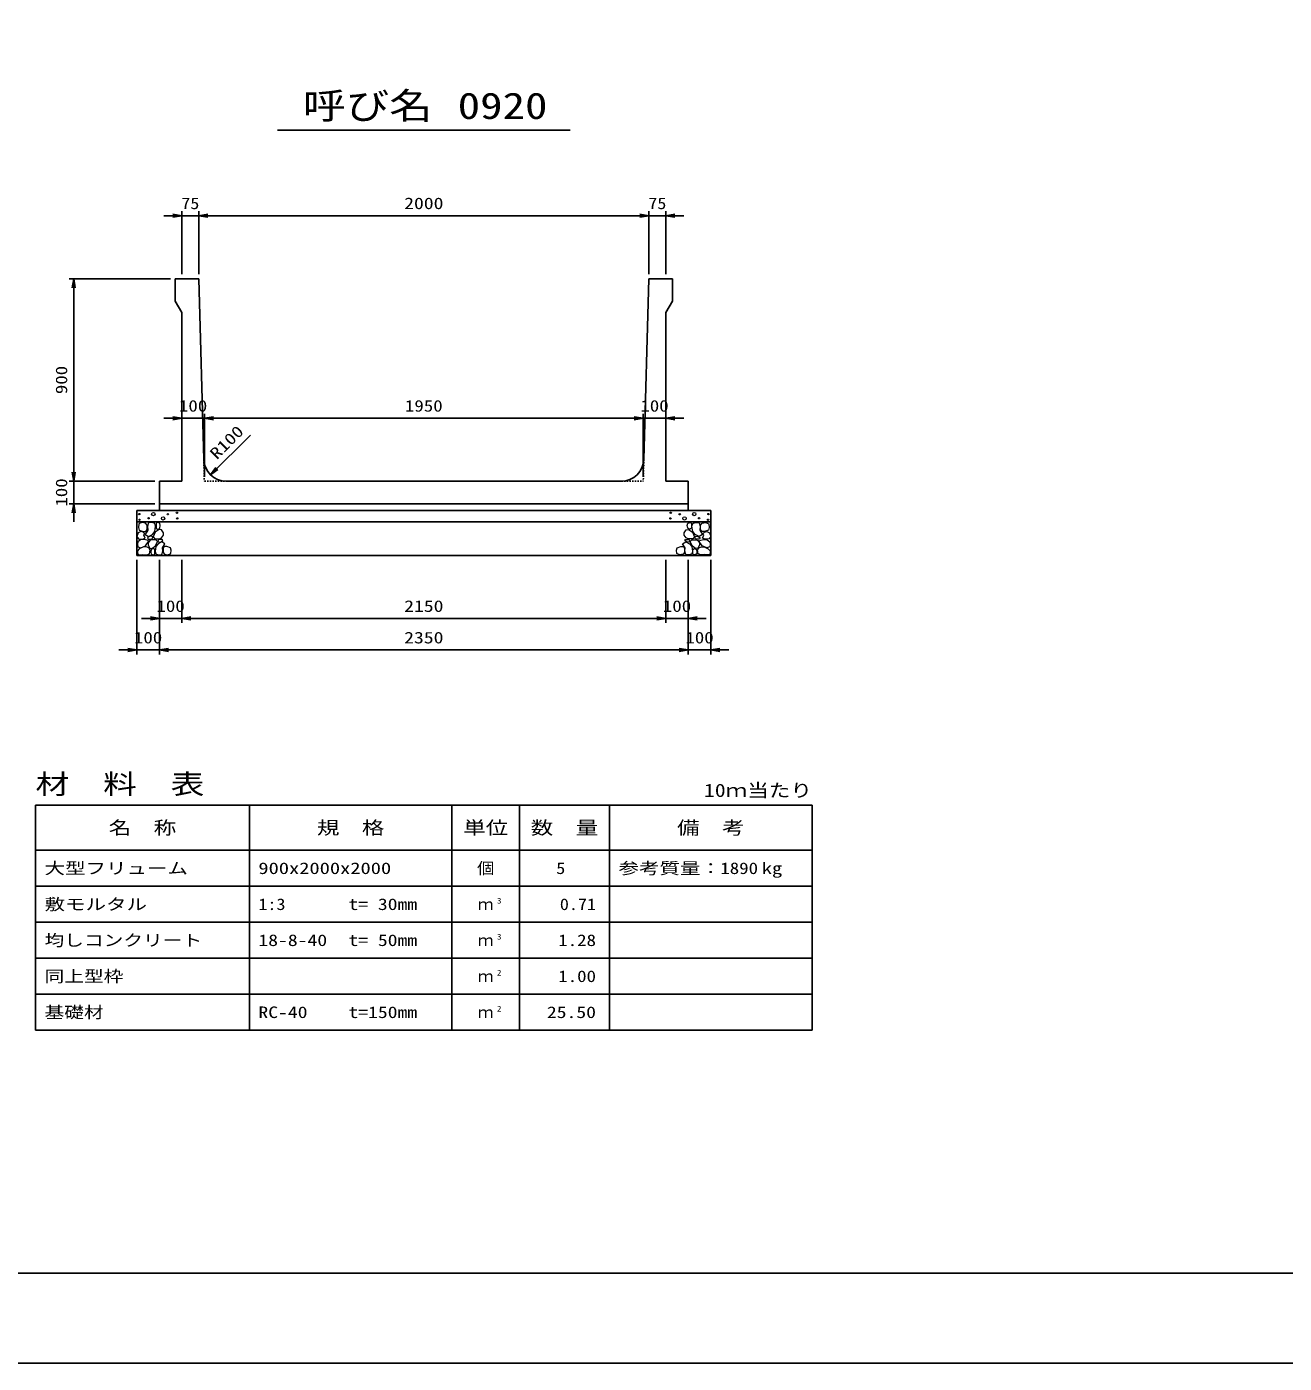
# Model space of a CAD drawing. Units: millimetres at full size. Extents: x 0 to 16820, y 0 to 11880.
# Drawn here: x 5646 to 11233, y 0 to 5940 of the extents above; entities that cross this region are included whole.
import ezdxf
from ezdxf.enums import TextEntityAlignment as Align

# ---------------------------------------------------------------- set-up
doc = ezdxf.new("R2010")
doc.units = ezdxf.units.MM
doc.linetypes.add('DASHED_SPACED', pattern=[12, 6, -6])
for name, color, linetype, lineweight in [('0_2', 7, 'Continuous', 25), ('D-DCR-HCHn', 4, 'Continuous', 9), ('D-MTR-FRAM', 7, 'Continuous', 25), ('D-MTR-LINE', 7, 'Continuous', 25), ('D-STR-DIM', 7, 'Continuous', 25), ('D-STR-STRn', 1, 'Continuous', 25), ('D-TTL', 2, 'Continuous', 25), ('D-TTL-TXT', 7, 'Continuous', 25)]:
    doc.layers.add(name, color=color, linetype=linetype, lineweight=lineweight)
doc.layers.add('D-MTR', color=7, linetype='Continuous')
doc.layers.add('D-MTR-TXT', color=7, linetype='Continuous')
doc.styles.add('ＭＳ ゴシック', font='')
doc.styles.get('ＭＳ ゴシック').set_extended_font_data('MS Gothic')

# ---------------------------------------------------------------- blocks, each defined once
blk = doc.blocks.new('open_arrow')
at = {"color": 0, "linetype": 'Continuous', "lineweight": -2}
blk.add_lwpolyline([(7.5, 1.25), (0, 0), (7.5, -1.25)], dxfattribs=at)

msp = doc.modelspace()

# ---------------------------------------------------------------- linework, layer by layer
at = {"layer": '0_2'}
for p, q in [((6235, 3570), (6235, 3290)), ((6335, 3570), (6335, 3290)), ((6335, 3570), (6335, 3290)), ((8485, 3570), (8485, 3290)), ((6155, 3310), (6415, 3310)), ((6335, 3310), (8485, 3310))]:
    msp.add_line(p, q, dxfattribs=at)
at = {"layer": 'D-DCR-HCHn'}
for points in [[(6140.46, 3690.356), (6135.26, 3674.753), (6142.194, 3664.352), (6159.53, 3662.618), (6171.366, 3667.699), (6166.464, 3679.954), (6169.932, 3686.889), (6162.997, 3693.823), (6152.596, 3697.29)], [(6173.399, 3733.696), (6157.796, 3737.163), (6143.928, 3730.228), (6142.194, 3714.626), (6145.661, 3702.491), (6162.997, 3697.29), (6175.132, 3697.29), (6180.333, 3705.958), (6180.333, 3725.028)], [(6187.267, 3735.429), (6182.067, 3719.827), (6183.8, 3702.491), (6171.665, 3683.421), (6187.267, 3674.753), (6204.603, 3683.421), (6215.005, 3697.29), (6218.472, 3719.827), (6215.005, 3731.962), (6204.603, 3737.163)], [(6216.739, 3693.823), (6208.071, 3673.02), (6215.005, 3664.352), (6235.808, 3664.352), (6244.476, 3667.819), (6253.144, 3679.954), (6253.144, 3690.356), (6244.476, 3704.224), (6234.074, 3705.958)], [(6220.206, 3731.962), (6220.206, 3711.159), (6228.874, 3705.958), (6237.542, 3711.159), (6239.275, 3723.294), (6237.542, 3733.696), (6225.407, 3737.163)], [(8603.261, 3693.823), (8611.929, 3673.02), (8604.995, 3664.352), (8584.192, 3664.352), (8575.524, 3667.819), (8566.856, 3679.954), (8566.856, 3690.356), (8575.524, 3704.224), (8585.926, 3705.958)], [(8599.794, 3731.962), (8599.794, 3711.159), (8591.126, 3705.958), (8582.458, 3711.159), (8580.725, 3723.294), (8582.458, 3733.696), (8594.593, 3737.163)], [(8632.733, 3735.429), (8637.933, 3719.827), (8636.2, 3702.491), (8648.335, 3683.421), (8632.733, 3674.753), (8615.397, 3683.421), (8604.995, 3697.29), (8601.528, 3719.827), (8604.995, 3731.962), (8615.397, 3737.163)], [(8646.601, 3733.696), (8662.204, 3737.163), (8676.072, 3730.228), (8677.806, 3714.626), (8674.339, 3702.491), (8657.003, 3697.29), (8644.868, 3697.29), (8639.667, 3705.958), (8639.667, 3725.028)], [(8679.54, 3690.356), (8684.74, 3674.753), (8677.806, 3664.352), (8660.47, 3662.618), (8648.634, 3667.699), (8653.536, 3679.954), (8650.068, 3686.889), (8657.003, 3693.823), (8667.404, 3697.29)], [(6173.366, 3632.757), (6186.208, 3652.019), (6184.603, 3656.834), (6166.946, 3661.65), (6150.894, 3660.045), (6139.658, 3650.414), (6138.052, 3639.177), (6139.658, 3627.941), (6152.499, 3624.731)], [(6179.787, 3592.627), (6191.023, 3597.443), (6194.234, 3613.494), (6187.813, 3624.731), (6176.577, 3627.941), (6162.13, 3626.336), (6146.078, 3619.915), (6138.052, 3610.284), (6138.052, 3599.048), (6142.868, 3592.627), (6162.13, 3594.232)], [(6190.735, 3674.753), (6182.067, 3667.819), (6185.534, 3662.618), (6197.669, 3662.618), (6202.87, 3664.352), (6206.337, 3671.286), (6201.136, 3676.487)], [(6218.311, 3632.757), (6226.337, 3652.019), (6219.916, 3660.045), (6200.654, 3660.045), (6192.628, 3656.834), (6184.603, 3645.598), (6184.603, 3635.967), (6192.628, 3623.125), (6202.259, 3621.52)], [(6245.599, 3594.232), (6250.415, 3608.679), (6248.81, 3624.731), (6260.046, 3642.388), (6245.599, 3650.414), (6229.548, 3642.388), (6219.916, 3629.546), (6216.706, 3608.679), (6219.916, 3597.443), (6229.548, 3592.627)], [(6242.389, 3650.414), (6250.415, 3656.834), (6247.204, 3661.65), (6235.968, 3661.65), (6231.153, 3660.045), (6227.942, 3653.624), (6232.758, 3648.808)], [(6258.441, 3595.837), (6272.887, 3592.627), (6285.729, 3599.048), (6287.334, 3613.494), (6284.124, 3624.731), (6268.072, 3629.546), (6256.836, 3629.546), (6252.02, 3621.52), (6252.02, 3603.863)], [(8561.559, 3595.837), (8547.113, 3592.627), (8534.271, 3599.048), (8532.666, 3613.494), (8535.876, 3624.731), (8551.928, 3629.546), (8563.164, 3629.546), (8567.98, 3621.52), (8567.98, 3603.863)], [(8574.401, 3594.232), (8569.585, 3608.679), (8571.19, 3624.731), (8559.954, 3642.388), (8574.401, 3650.414), (8590.452, 3642.388), (8600.084, 3629.546), (8603.294, 3608.679), (8600.084, 3597.443), (8590.452, 3592.627)], [(8577.611, 3650.414), (8569.585, 3656.834), (8572.796, 3661.65), (8584.032, 3661.65), (8588.847, 3660.045), (8592.058, 3653.624), (8587.242, 3648.808)], [(8601.689, 3632.757), (8593.663, 3652.019), (8600.084, 3660.045), (8619.346, 3660.045), (8627.372, 3656.834), (8635.397, 3645.598), (8635.397, 3635.967), (8627.372, 3623.125), (8617.741, 3621.52)], [(8629.265, 3674.753), (8637.933, 3667.819), (8634.466, 3662.618), (8622.331, 3662.618), (8617.13, 3664.352), (8613.663, 3671.286), (8618.864, 3676.487)], [(8640.213, 3592.627), (8628.977, 3597.443), (8625.766, 3613.494), (8632.187, 3624.731), (8643.423, 3627.941), (8657.87, 3626.336), (8673.922, 3619.915), (8681.948, 3610.284), (8681.948, 3599.048), (8677.132, 3592.627), (8657.87, 3594.232)], [(8646.634, 3632.757), (8633.792, 3652.019), (8635.397, 3656.834), (8653.054, 3661.65), (8669.106, 3660.045), (8680.342, 3650.414), (8681.948, 3639.177), (8680.342, 3627.941), (8667.501, 3624.731)], [(6215.101, 3597.443), (6215.101, 3616.705), (6207.075, 3621.52), (6199.049, 3616.705), (6197.444, 3605.469), (6199.049, 3595.837), (6210.285, 3592.627)], [(8604.899, 3597.443), (8604.899, 3616.705), (8612.925, 3621.52), (8620.951, 3616.705), (8622.556, 3605.469), (8620.951, 3595.837), (8609.715, 3592.627)]]:
    msp.add_lwpolyline(points, close=True, dxfattribs=at)
for centre, radius in [((6145.727, 3773.955), 3), ((6146.869, 3748.91), 3), ((6187.292, 3755.752), 3), ((6208.336, 3773.955), 7.5), ((6251.664, 3754.961), 7.5), ((6272.708, 3773.164), 3), ((6313.131, 3780.006), 3), ((6314.273, 3754.961), 3), ((8505.727, 3754.961), 3), ((8506.869, 3780.006), 3), ((8547.292, 3773.164), 3), ((8568.336, 3754.961), 7.5), ((8611.664, 3773.955), 7.5), ((8632.708, 3755.752), 3), ((8673.131, 3748.91), 3), ((8674.273, 3773.955), 3)]:
    msp.add_circle(centre, radius, dxfattribs=at)
at = {"layer": 'D-MTR-FRAM'}
for p, q in [((5685, 2480), (9135, 2480)), ((5685, 2480), (5685, 1480)), ((9135, 2480), (9135, 1480)), ((5685, 1480), (9135, 1480))]:
    msp.add_line(p, q, dxfattribs=at)
at = {"layer": 'D-MTR-LINE'}
for p, q in [((6635, 2480), (6635, 1480)), ((7535, 2480), (7535, 1480)), ((7835, 2480), (7835, 1480)), ((8235, 2480), (8235, 1480)), ((5685, 2280), (9135, 2280)), ((5685, 2120), (9135, 2120)), ((5685, 1960), (9135, 1960)), ((5685, 1800), (9135, 1800)), ((5685, 1640), (9135, 1640))]:
    msp.add_line(p, q, dxfattribs=at)
at = {"layer": 'D-STR-DIM'}
for p, q in [((6335, 4840), (6335, 5120)), ((6410, 4840), (6410, 5120)), ((6410, 4840), (6410, 5120)), ((8410, 4840), (8410, 5120)), ((8410, 4840), (8410, 5120)), ((8485, 4840), (8485, 5120)), ((6255, 5100), (6490, 5100)), ((6410, 5100), (8410, 5100)), ((8330, 5100), (8565, 5100)), ((6285, 4820), (5835, 4820)), ((5855, 4820), (5855, 3920)), ((6435, 3940), (6435, 4220)), ((6435, 3940), (6435, 4220)), ((8385, 3940), (8385, 4220)), ((8385, 3940), (8385, 4220)), ((6255, 4200), (6515, 4200)), ((6435, 4200), (8385, 4200)), ((8305, 4200), (8565, 4200)), ((6462.539, 3948.314), (6639.315, 4125.091)), ((5855, 4000), (5855, 3740)), ((6215, 3920), (5835, 3920)), ((6215, 3920), (5835, 3920)), ((6215, 3820), (5835, 3820)), ((6135, 3570), (6135, 3150)), ((6235, 3570), (6235, 3150)), ((6235, 3570), (6235, 3150)), ((8485, 3570), (8485, 3290)), ((8585, 3570), (8585, 3150)), ((8585, 3570), (8585, 3150)), ((8585, 3570), (8585, 3290)), ((8685, 3570), (8685, 3150)), ((8405, 3310), (8665, 3310)), ((6315, 3170), (6055, 3170)), ((6235, 3170), (8585, 3170)), ((8765, 3170), (8505, 3170))]:
    msp.add_line(p, q, dxfattribs=at)
at = {"layer": 'D-STR-STRn'}
for p, q in [((6305, 4820), (6410, 4820)), ((6305, 4720), (6305, 4820)), ((6410, 4820), (6432.299, 4017.223)), ((8410, 4820), (8387.701, 4017.223)), ((8515, 4820), (8410, 4820)), ((8515, 4720), (8515, 4820)), ((6305, 4720), (6335, 4670)), ((8515, 4720), (8485, 4670)), ((6335, 3920), (6335, 4670)), ((8485, 3920), (8485, 4670)), ((6235, 3920), (6235, 3820)), ((6235, 3920), (6335, 3920)), ((6532.261, 3920), (8287.739, 3920)), ((8485, 3920), (8585, 3920)), ((8585, 3920), (8585, 3820)), ((6235, 3820), (8585, 3820)), ((6235, 3820), (6235, 3790)), ((8585, 3820), (8585, 3790)), ((6135, 3590), (6135, 3790)), ((6135, 3790), (8685, 3790)), ((8685, 3590), (8685, 3790)), ((6135, 3740), (8685, 3740)), ((6135, 3590), (8685, 3590))]:
    msp.add_line(p, q, dxfattribs=at)
at = {"layer": 'D-STR-STRn', "color": 2, "linetype": 'DASHED_SPACED'}
for p, q in [((6432.299, 4017.223), (6435, 3920)), ((8387.701, 4017.223), (8385, 3920)), ((6435, 3920), (6532.261, 3920)), ((8287.739, 3920), (8385, 3920))]:
    msp.add_line(p, q, dxfattribs=at)
at = {"layer": 'D-STR-STRn'}
for centre, start, end in [((6532.261, 4020), 181.59114, 270), ((8287.739, 4020), 270, 358.40886)]:
    msp.add_arc(centre, 100, start, end, dxfattribs=at)
at = {"layer": 'D-TTL'}
for points in [[(0, 0), (16820, 0), (16820, 11880), (0, 11880)], [(400, 400), (16420, 400), (16420, 11480), (400, 11480)]]:
    msp.add_lwpolyline(points, close=True, dxfattribs=at)
at = {"layer": 'D-TTL-TXT'}
msp.add_line((6760, 5480), (8060, 5480), dxfattribs=at)

# ---------------------------------------------------------------- block references
at = {"layer": '0_2', "xscale": 5.33, "yscale": 5.33, "rotation": 180}
for p in [(6235, 3310), (8485, 3310)]:
    msp.add_blockref('open_arrow', p, dxfattribs=at)
at = {"layer": '0_2', "xscale": 5.33, "yscale": 5.33}
msp.add_blockref('open_arrow', (6335, 3310), dxfattribs=at)
msp.add_blockref('open_arrow', (6335, 3310), dxfattribs=at)
at = {"layer": 'D-STR-DIM', "xscale": 5.33, "yscale": 5.33}
for p, rotation in [((6335, 5100), 180), ((8410, 5100), 180), ((8410, 5100), 180), ((5855, 4820), 270), ((6335, 4200), 180), ((8385, 4200), 180), ((8385, 4200), 180), ((6462.539, 3948.314), 45), ((5855, 3920), 90), ((5855, 3920), 90), ((5855, 3820), 270), ((8485, 3310), 180), ((6135, 3170), 180), ((8585, 3170), 180), ((8585, 3170), 180)]:
    msp.add_blockref('open_arrow', p, dxfattribs=dict(at, rotation=rotation))
for p in [(6410, 5100), (6410, 5100), (8485, 5100), (6435, 4200), (6435, 4200), (8485, 4200), (8585, 3310), (6235, 3170), (6235, 3170), (8685, 3170)]:
    msp.add_blockref('open_arrow', p, dxfattribs=at)

# ---------------------------------------------------------------- texts
at = {"layer": '0_2', "style": 'ＭＳ ゴシック'}
for s, width, p in [('100', 1.2, (6285, 3365)), ('2150', 1.25, (7410, 3365))]:
    msp.add_text(s, height=51.32, dxfattribs=dict(at, width=width)).set_placement(p, align=Align.MIDDLE_CENTER)
at = {"layer": 'D-MTR', "style": 'ＭＳ ゴシック', "width": 1.25}
msp.add_text('材\u3000料\u3000表', height=87.98, dxfattribs=at).set_placement((5685, 2504), align=Align.BOTTOM_LEFT)
at = {"layer": 'D-MTR', "style": 'ＭＳ ゴシック', "width": 1.2}
msp.add_text('10ｍ当たり', height=58.65, dxfattribs=at).set_placement((9135, 2499.333), align=Align.BOTTOM_RIGHT)
at = {"layer": 'D-MTR-TXT', "style": 'ＭＳ ゴシック'}
for s, height, width, p in [('名\u3000称', 58.65, 1.25, (6160, 2380)), ('規\u3000格', 58.65, 1.25, (7085, 2380)), ('単位', 58.65, 1.25, (7685, 2380)), ('数\u3000量', 58.65, 1.25, (8035, 2380)), ('備\u3000考', 58.65, 1.25, (8685, 2380)), ('個', 51.32, 1.1, (7685, 2200))]:
    msp.add_text(s, height=height, dxfattribs=dict(at, width=width)).set_placement(p, align=Align.MIDDLE_CENTER)
for s, width, p in [('大型フリューム', 1.3, (5725, 2200)), ('900x2000x2000', 1.3, (6675, 2200)), ('参考質量：    kg', 1.3, (8275, 2200)), ('敷モルタル', 1.3, (5725, 2040)), ('1:3', 1.15, (6675, 2040)), ('t= 30mm', 1.25, (7075, 2040)), ('均しコンクリート', 1.25, (5725, 1880)), ('18-8-40', 1.25, (6675, 1880)), ('t= 50mm', 1.25, (7075, 1880)), ('同上型枠', 1.25, (5725, 1720)), ('基礎材', 1.25, (5725, 1560)), ('RC-40', 1.25, (6675, 1560)), ('t=150mm', 1.25, (7075, 1560))]:
    msp.add_text(s, height=51.32, dxfattribs=dict(at, width=width)).set_placement(p, align=Align.MIDDLE_LEFT)
for s, width, p in [('5', 1.15, (8038.553, 2200)), ('1890', 1.2, (8895, 2200)), ('0.71', 1.15, (8175, 2040)), ('1.28', 1.2, (8175, 1880)), ('1.00', 1.2, (8175, 1720)), ('25.50', 1.25, (8175, 1560))]:
    msp.add_text(s, height=51.32, dxfattribs=dict(at, width=width)).set_placement(p, align=Align.MIDDLE_RIGHT)
for p in [(7685, 2040), (7685, 1880), (7685, 1720), (7685, 1560)]:
    msp.add_text('ｍ', height=51.32, dxfattribs=at).set_placement(p, align=Align.MIDDLE_CENTER)
at = {"layer": 'D-MTR-TXT', "style": 'ＭＳ ゴシック', "width": 1.15}
for s, p in [('3', (7735, 2035.333)), ('3', (7735, 1875.333)), ('2', (7735, 1715.333)), ('2', (7735, 1555.333))]:
    msp.add_text(s, height=25.66, dxfattribs=at).set_placement(p, align=Align.BOTTOM_LEFT)
at = {"layer": 'D-STR-DIM', "style": 'ＭＳ ゴシック'}
for s, width, p in [('75', 1.15, (6372.5, 5155)), ('2000', 1.25, (7410, 5155)), ('75', 1.15, (8447.5, 5155)), ('100', 1.2, (6385, 4255)), ('1950', 1.2, (7410, 4255)), ('100', 1.2, (8435, 4255)), ('100', 1.2, (8535, 3365)), ('100', 1.2, (6185, 3225)), ('2350', 1.25, (7410, 3225)), ('100', 1.2, (8635, 3225))]:
    msp.add_text(s, height=51.32, dxfattribs=dict(at, width=width)).set_placement(p, align=Align.MIDDLE_CENTER)
at = {"layer": 'D-STR-DIM', "style": 'ＭＳ ゴシック', "width": 1.2}
for s, p in [('900', (5800, 4370)), ('100', (5800, 3870))]:
    msp.add_text(s, height=51.32, rotation=90, dxfattribs=at).set_placement(p, align=Align.MIDDLE_CENTER)
at = {"layer": 'D-STR-DIM', "style": 'ＭＳ ゴシック', "width": 1.25}
msp.add_text('R100', height=51.32, rotation=45, dxfattribs=at).set_placement((6501.479, 4002.339), align=Align.BOTTOM_LEFT)
at = {"layer": 'D-TTL-TXT', "style": 'ＭＳ ゴシック'}
for s, width, p in [('呼び名', 1.2, (7160, 5495)), ('0920', 1.25, (7760, 5495))]:
    msp.add_text(s, height=117.3, dxfattribs=dict(at, width=width)).set_placement(p, align=Align.BOTTOM_CENTER)

doc.saveas('drawing.dxf')
